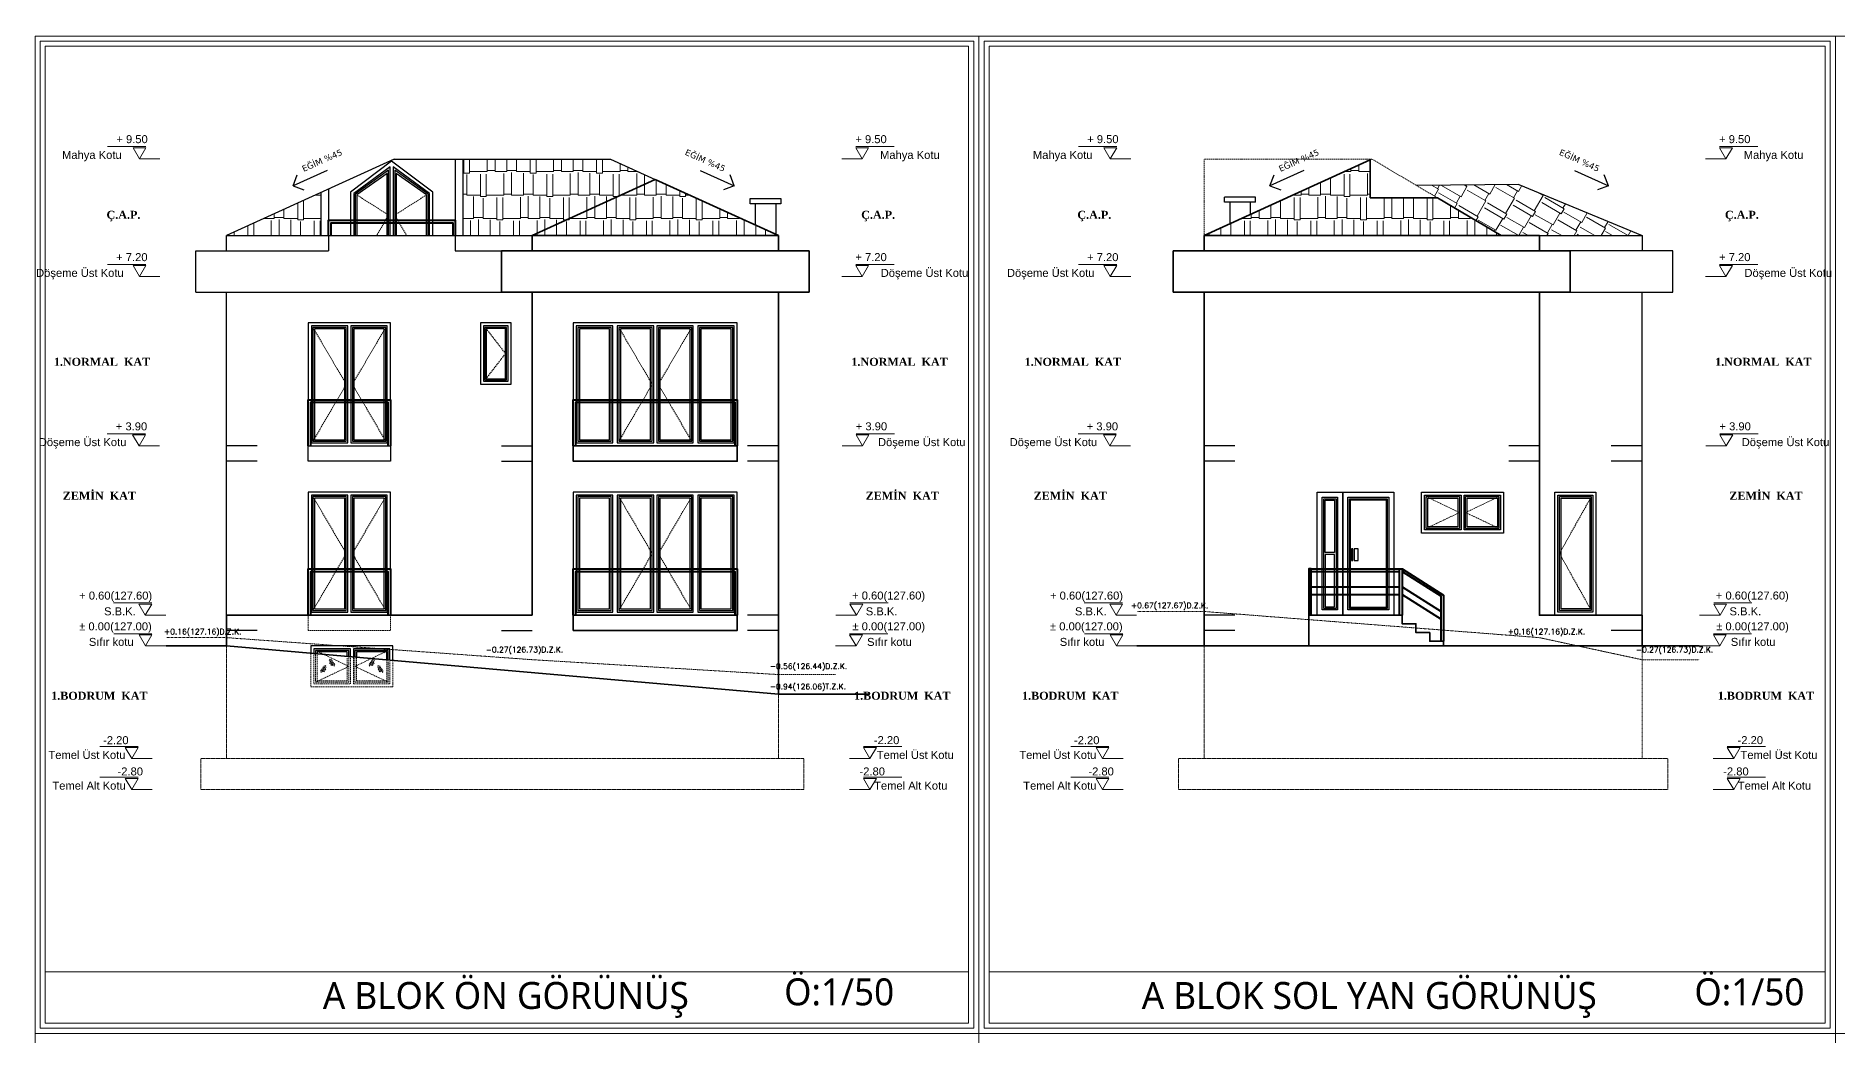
# Model space of a CAD drawing. Header units: millimetres. Extents: x 14753 to 45183, y 5640 to 19518.
# Drawn here: x 30162 to 33676, y 17563 to 19513 of the extents above; entities that cross this region are included whole.
import ezdxf

# ---------------------------------------------------------------- set-up
doc = ezdxf.new("R2010")
doc.units = ezdxf.units.MM
for name, pattern in [('ACAD_ISO02W100', [15, 12, -3]), ('DASHDOT2', [0.5, 0.25, -0.125, 0, -0.125]), ('DASHED2', [0.375, 0.25, -0.125]), ('HIDDEN', [0.375, 0.25, -0.125])]:
    doc.linetypes.add(name, pattern=pattern)
for name, color, linetype, lineweight in [('A Antet', 35, 'Continuous', 18), ('CERCEVE', 66, 'Continuous', 0), ('Görüneyen', 250, 'HIDDEN', 0), ('k görünüşön', 65, 'Continuous', 35), ('k ic olcu', 254, 'Continuous', 18), ('k kot', 31, 'Continuous', 20), ('k pencere', 4, 'Continuous', 25), ('k tarama', 252, 'Continuous', 9), ('kesiklii çizgi', 244, 'ACAD_ISO02W100', 5), ('korkuluk', 6, 'Continuous', 40), ('YAZI', 1, 'Continuous', 0)]:
    doc.layers.add(name, color=color, linetype=linetype, lineweight=lineweight)
doc.layers.add('pencere', color=2, linetype='Continuous')
doc.layers.add('YAzı', color=7, linetype='Continuous')
doc.styles.add('OLCU', font='romans.shx')
doc.styles.get("Standard").update_dxf_attribs({"font": 'arial.ttf'})

# ---------------------------------------------------------------- blocks, each defined once
blk = doc.blocks.new('kot1')
for p, q in [((578801, 90015.5), (578761, 90015.5)), ((578788.5, 90039.1), (578863, 90039.1))]:
    blk.add_line(p, q)
blk.add_lwpolyline([(578813.5, 90037.1), (578788.5, 90037.1), (578801, 90015.5)], close=True)
blk = doc.blocks.new('H')
at = {"layer": 'YAZI', "xscale": -1}
for p in [(971405.6, 4462718.1), (971405.6, 4462488.2), (971404.9, 4462158.2), (971417, 4461828.2), (971417.6, 4461768.2), (971390.5, 4461548.2), (971390.5, 4461488.2)]:
    blk.add_blockref('kot1', p, dxfattribs=at)
at = {"layer": 'YAZI'}
for s, p in [('+ 9.50', (392559.6, 4552764, 574.2)), ('Mahya Kotu', (392453.7, 4552733.3, 574.2)), ('+ 7.20', (392559.3, 4552533.9, 574.2)), ('Döşeme Üst Kotu', (392403.1, 4552503.2, 574.2)), ('+ 3.90', (392558.6, 4552203.9, 574.2)), ('Döşeme Üst Kotu', (392408.4, 4552173.2, 574.2)), ('+ 0.60(127.60)', (392487.1, 4551873.9, 574.2)), ('S.B.K.', (392535.7, 4551843.2, 574.2)), ('± 0.00(127.00)', (392487.1, 4551813.9, 574.2)), ('Sıfır kotu', (392506.1, 4551783.6, 574.2)), ('Temel Üst Kotu', (392427.2, 4551563.2, 574.2)), ('-2.20', (392533.8, 4551591.9, 574.2)), ('-2.80', (392561.9, 4551531, 459.4)), ('Temel Alt Kotu', (392434.9, 4551503.3, 459.4))]:
    blk.add_text(s, height=15.6, dxfattribs=at).set_placement(p)
at = {"layer": 'YAZI', "char_height": 15.6, "width": 230.85, "attachment_point": 2}
for s, insert in [('{\\fTimes New Roman|b1|i0|c162|p18;Ç.A.P.}', (392573.5, 4552632.1, 0)), ('{\\fTimes New Roman|b1|i0|c162|p18;1.NORMAL  KAT}', (392531.7, 4552345.4, 0)), ('{\\fTimes New Roman|b1|i0|c162|p18;ZEMİN  KAT}', (392526.5, 4552084.3, 0)), ('{\\fTimes New Roman|b1|i0|c162|p18;1.BODRUM  KAT}', (392526.5, 4551694.2, 0))]:
    blk.add_mtext(s, dxfattribs=dict(at, insert=insert))
blk = doc.blocks.new('KOT11')
at = {"layer": 'YAZI'}
for p in [(-188397.4, 4462717.3), (-188397.5, 4462487.4), (-188396.8, 4462157.4), (-188408.9, 4461827.4), (-188409.5, 4461767.4), (-188382.3, 4461547.4), (-188382.3, 4461487.4)]:
    blk.add_blockref('kot1', p, dxfattribs=at)
for s, p in [('+ 9.50', (390390.1, 4552763.2, 574.2)), ('Mahya Kotu', (390438.3, 4552732.5, 574.2)), ('+ 7.20', (390390.2, 4552533.2, 574.2)), ('Döşeme Üst Kotu', (390439.6, 4552502.4, 574.2)), ('+ 3.90', (390390.9, 4552203.2, 574.2)), ('Döşeme Üst Kotu', (390434.3, 4552172.4, 574.2)), ('+ 0.60(127.60)', (390383.8, 4551873.2, 574.2)), ('S.B.K.', (390410.5, 4551842.4, 574.2)), ('± 0.00(127.00)', (390384.5, 4551813.2, 574.2)), ('Sıfır kotu', (390413, 4551782.8, 574.2)), ('-2.20', (390426.2, 4551591.2, 574.2)), ('Temel Üst Kotu', (390431.9, 4551562.4, 574.2)), ('-2.80', (390398.2, 4551530.2, 459.4)), ('Temel Alt Kotu', (390426.7, 4551502.5, 459.4))]:
    blk.add_text(s, height=15.6, dxfattribs=at).set_placement(p)
at = {"layer": 'YAZI', "char_height": 15.6, "width": 230.85, "attachment_point": 2}
for s, insert in [('{\\fTimes New Roman|b1|i0|c162|p18;Ç.A.P.}', (390434.6, 4552631.3, 0)), ('{\\fTimes New Roman|b1|i0|c162|p18;1.NORMAL  KAT}', (390476.4, 4552344.6, 0)), ('{\\fTimes New Roman|b1|i0|c162|p18;ZEMİN  KAT}', (390481.6, 4552083.5, 0)), ('{\\fTimes New Roman|b1|i0|c162|p18;1.BODRUM  KAT}', (390481.6, 4551693.4, 0))]:
    blk.add_mtext(s, dxfattribs=dict(at, insert=insert))

msp = doc.modelspace()

# ---------------------------------------------------------------- hatches: boundary and pattern name
at = {"layer": 'k tarama'}
h = msp.add_hatch(dxfattribs=at)
h.set_pattern_fill('AR-RSHKE', color=256, scale=0.15)
h.paths.add_polyline_path([(30717.7, 19207.5), (30533.7, 19123.4), (30717.7, 19123.4)])
h.paths.add_polyline_path([(31369.7, 19233), (31282.7, 19272.8), (30994.7, 19272.8), (30994.7, 19123.4), (31129.7, 19123.4)])
h.paths.add_polyline_path([(31369.7, 19233), (31129.7, 19123.4), (31609.7, 19123.4)])
h = msp.add_hatch(dxfattribs=at)
h.set_pattern_fill('AR-RSHKE', color=256, scale=0.15)
h.paths.add_polyline_path([(32894.8, 19196.9), (32763.8, 19196.9), (32763.8, 19271.4), (32439.8, 19123.4), (33018.8, 19123.4)])
h = msp.add_hatch(dxfattribs=at)
h.set_pattern_fill('AR-RSHKE', color=256, scale=0.15, angle=60)
h.paths.add_polyline_path([(33093.8, 19123.4), (33293.8, 19123.4), (33053.8, 19223.4), (32853.8, 19221.2), (32894.8, 19196.9), (33018.8, 19123.4)])

# ---------------------------------------------------------------- linework, layer by layer
at = {"layer": 'CERCEVE'}
for p, q in [((30180.3, 17687.6), (31980.7, 17687.6)), ((32020.7, 17687.6), (33650.8, 17687.6))]:
    msp.add_line(p, q, dxfattribs=at)
for points in [[(30160.3, 17567.6), (32000.7, 17567.6), (32000.7, 19512.6), (30160.3, 19512.6)], [(30170.3, 17577.6), (31990.7, 17577.6), (31990.7, 19502.6), (30170.3, 19502.6)], [(32000.7, 17567.6), (33670.8, 17567.6), (33670.8, 19512.6), (32000.7, 19512.6)], [(32010.7, 17577.6), (33660.8, 17577.6), (33660.8, 19502.6), (32010.7, 19502.6)], [(33670.8, 17567.6), (35581.7, 17567.6), (35581.7, 19512.6), (33670.8, 19512.6)], [(30180.3, 17587.6), (31980.7, 17587.6), (31980.7, 19492.6), (30180.3, 19492.6)], [(32020.7, 17587.6), (33650.8, 17587.6), (33650.8, 19492.6), (32020.7, 19492.6)], [(30160.3, 15622.6), (32000.7, 15622.6), (32000.7, 17567.6), (30160.3, 17567.6)], [(32000.7, 15622.6), (33670.8, 15622.6), (33670.8, 17567.6), (32000.7, 17567.6)], [(33670.8, 15622.6), (35581.7, 15622.6), (35581.7, 17567.6), (33670.8, 17567.6)]]:
    msp.add_lwpolyline(points, close=True, dxfattribs=at)
at = {"layer": 'Görüneyen', "ltscale": 10}
for p, q in [((32439.8, 19123.4), (32439.8, 19272.8)), ((32766.8, 19272.8), (32439.8, 19272.8)), ((32766.8, 19272.8), (32894.8, 19196.9)), ((30787.7, 19202.8), (30849.7, 19163.4)), ((30923.7, 19202.8), (30861.7, 19163.4)), ((30849.7, 19163.4), (30826.2, 19123.4)), ((30861.7, 19163.4), (30885.1, 19123.4)), ((30702.2, 18944.4), (30767.2, 18833.4)), ((30844.2, 18944.4), (30779.2, 18833.4)), ((31039.7, 18942.4), (31077.7, 18893.4)), ((31298.7, 18944.4), (31363.7, 18833.4)), ((31440.7, 18944.4), (31375.7, 18833.4)), ((31077.7, 18893.4), (31039.7, 18844.4)), ((30767.2, 18833.4), (30702.2, 18722.4)), ((30779.2, 18833.4), (30844.2, 18722.4)), ((31363.7, 18833.4), (31298.7, 18722.4)), ((31375.7, 18833.4), (31440.7, 18722.4)), ((30702.2, 18614.4), (30767.2, 18503.4)), ((30844.2, 18614.4), (30779.2, 18503.4)), ((31298.7, 18614.4), (31363.7, 18503.4)), ((31440.7, 18614.4), (31375.7, 18503.4)), ((32872.8, 18614.4), (32937.8, 18583.4)), ((33014.8, 18614.4), (32949.8, 18583.4)), ((33194.8, 18614.4), (33132.8, 18503.4)), ((32937.8, 18583.4), (32872.8, 18552.4)), ((32949.8, 18583.4), (33014.8, 18552.4)), ((30767.2, 18503.4), (30702.2, 18392.4)), ((30779.2, 18503.4), (30844.2, 18392.4)), ((31363.7, 18503.4), (31298.7, 18392.4)), ((31375.7, 18503.4), (31440.7, 18392.4)), ((33132.8, 18503.4), (33194.8, 18392.4)), ((30707.2, 18314.4), (30772.2, 18283.4)), ((30849.2, 18314.4), (30784.2, 18283.4)), ((30772.2, 18283.4), (30707.2, 18252.4)), ((30717.2, 18274.3), (30724.6, 18284.7)), ((30717.5, 18271.4), (30727.4, 18285.2)), ((30720.8, 18272.5), (30728, 18282.5)), ((30723.5, 18272.8), (30727.5, 18278.4)), ((30741.1, 18284.9), (30734, 18294.9)), ((30738.5, 18285.2), (30734.5, 18290.7)), ((30744.4, 18283.7), (30734.6, 18297.5)), ((30744.8, 18286.7), (30737.3, 18297)), ((30784.2, 18283.4), (30849.2, 18252.4)), ((30811.6, 18286.7), (30819, 18297)), ((30811.9, 18283.7), (30821.8, 18297.5)), ((30815.2, 18284.9), (30822.4, 18294.9)), ((30817.9, 18285.2), (30821.8, 18290.7)), ((30835.5, 18272.5), (30828.3, 18282.5)), ((30838.8, 18271.4), (30828.9, 18285.2)), ((30832.8, 18272.8), (30828.9, 18278.4)), ((30839.1, 18274.3), (30831.7, 18284.7))]:
    msp.add_line(p, q, dxfattribs=at)
at = {"layer": 'Görüneyen'}
msp.add_line((32766.8, 19272.8), (32763.8, 19271.4), dxfattribs=at)
at = {"layer": 'Görüneyen', "ltscale": 10}
msp.add_lwpolyline([(30693.2, 18383.4), (30853.2, 18383.4), (30853.2, 18353.4), (30693.2, 18353.4)], close=True, dxfattribs=at)
for points in [[(30698.2, 18307), (30698.2, 18243.4), (30858.2, 18243.4), (30858.2, 18293)], [(30704.2, 18306.5), (30704.2, 18249.4), (30775.2, 18249.4), (30775.2, 18300.3)], [(30707.2, 18306.2), (30707.2, 18252.4), (30772.2, 18252.4), (30772.2, 18300.6)], [(30710.2, 18306), (30710.2, 18255.4), (30769.2, 18255.4), (30769.2, 18300.8)], [(30781.2, 18299.8), (30781.2, 18249.4), (30852.2, 18249.4), (30852.2, 18293.6)], [(30784.2, 18299.5), (30784.2, 18252.4), (30849.2, 18252.4), (30849.2, 18293.8)], [(30787.2, 18299.2), (30787.2, 18255.4), (30846.2, 18255.4), (30846.2, 18294.1)]]:
    msp.add_lwpolyline(points, dxfattribs=at)
at = {"layer": 'k görünüşön'}
for p, q in [((32763.8, 19271.4), (32439.8, 19123.4)), ((32763.8, 19196.9), (32763.8, 19271.4)), ((31369.7, 19233), (31129.7, 19123.4)), ((31369.7, 19233), (31609.7, 19123.4)), ((32763.8, 19196.9), (32894.8, 19196.9)), ((32894.8, 19196.9), (33018.8, 19123.4)), ((31129.7, 19123.4), (31609.7, 19123.4)), ((31129.7, 19093.4), (31129.7, 19123.4)), ((31609.7, 19093.4), (31609.7, 19123.4)), ((32439.8, 19093.4), (32439.8, 19123.4)), ((33093.8, 19123.4), (32439.8, 19123.4)), ((33093.8, 19093.4), (33093.8, 19123.4)), ((31069.7, 19093.4), (31669.7, 19093.4)), ((31069.7, 19013.4), (31069.7, 19093.4)), ((31669.7, 19013.4), (31669.7, 19093.4)), ((33153.8, 19093.4), (32379.8, 19093.4)), ((32379.8, 19013.4), (32379.8, 19093.4)), ((33153.8, 19013.4), (33153.8, 19093.4)), ((31069.7, 19013.4), (31669.7, 19013.4)), ((31129.7, 19013.4), (31129.7, 18383.4)), ((31609.7, 18229.4), (31609.7, 19013.4)), ((33153.8, 19013.4), (32379.8, 19013.4)), ((32439.8, 18323.4), (32439.8, 19013.4)), ((30533.7, 18323.4), (30533.7, 18383.4)), ((30533.7, 18383.4), (31129.7, 18383.4)), ((32309, 18323.4), (33405.3, 18323.4))]:
    msp.add_line(p, q, dxfattribs=at)
for points in [[(33093.8, 19013.4), (33093.8, 18383.1), (33293.8, 18383.1), (33293.8, 18323.4)], [(32643.8, 18323.4), (32643.8, 18383.4), (32825.8, 18383.4), (32825.8, 18366.4), (32852.8, 18366.4), (32852.8, 18349.4), (32879.8, 18349.4), (32879.8, 18332.4), (32906.8, 18332.4), (32906.8, 18323.4)], [(31785.9, 18229.4), (31609.7, 18229.4), (30533.7, 18323.4), (30415.9, 18323.4)]]:
    msp.add_lwpolyline(points, dxfattribs=at)
for points in [[(31209.7, 18713.4), (31529.7, 18713.4), (31529.7, 18683.4), (31209.7, 18683.4)], [(31209.7, 18383.4), (31529.7, 18383.4), (31529.7, 18353.4), (31209.7, 18353.4)]]:
    msp.add_lwpolyline(points, close=True, dxfattribs=at)
at = {"layer": 'k pencere'}
for p, q in [((30860.7, 19272.8), (30533.7, 19123.4)), ((30860.7, 19272.8), (31282.7, 19272.8)), ((30979.7, 19272.8), (30979.7, 19093.4)), ((30994.7, 19272.8), (30994.7, 19123.4)), ((31282.7, 19272.8), (31369.7, 19233)), ((30729.9, 19250.2), (30663.7, 19220.8)), ((30663.7, 19220.8), (30671.7, 19241.9)), ((30663.7, 19220.8), (30684.8, 19212.5)), ((31457.5, 19250.2), (31523.6, 19220.8)), ((31523.6, 19220.8), (31502.6, 19212.5)), ((31523.6, 19220.8), (31515.7, 19241.9)), ((32634.4, 19250.2), (32568.2, 19220.8)), ((32568.2, 19220.8), (32576.2, 19241.9)), ((32568.2, 19220.8), (32589.3, 19212.5)), ((33053.8, 19223.4), (32853.8, 19221.2)), ((33053.8, 19223.4), (33293.8, 19123.4)), ((33162, 19250.2), (33228.1, 19220.8)), ((33228.1, 19220.8), (33207.1, 19212.5)), ((33228.1, 19220.8), (33220.2, 19241.9)), ((30717.7, 19207.5), (30717.7, 19123.4)), ((30732.7, 19214.3), (30732.7, 19093.4)), ((31564.7, 19185.7), (31564.7, 19143.9)), ((31604.7, 19185.7), (31604.7, 19125.7)), ((32539.8, 19198.4), (32479.8, 19198.4)), ((32479.8, 19188.4), (32479.8, 19198.4)), ((32539.8, 19188.4), (32479.8, 19188.4)), ((32489.8, 19188.4), (32489.8, 19146.2)), ((32529.8, 19188.4), (32529.8, 19164.5)), ((32539.8, 19188.4), (32539.8, 19198.4)), ((30533.7, 19093.4), (30533.7, 19123.4)), ((30533.7, 19123.4), (31129.7, 19123.4)), ((30473.7, 19093.4), (30732.7, 19093.4)), ((30473.7, 19013.4), (30473.7, 19093.4)), ((30979.7, 19093.4), (31069.7, 19093.4)), ((30473.7, 19013.4), (31069.7, 19013.4)), ((30533.7, 18383.4), (30533.7, 19013.4))]:
    msp.add_line(p, q, dxfattribs=at)
at = {"layer": 'k pencere', "ltscale": 1.5}
for p, q in [((30593.7, 18713.4), (30533.7, 18713.4)), ((31069.7, 18713.4), (31129.7, 18713.4)), ((31609.7, 18713.4), (31549.7, 18713.4)), ((32499.8, 18713.4), (32439.8, 18713.4)), ((33093.8, 18713.4), (33033.8, 18713.4)), ((33293.8, 18713.4), (33233.8, 18713.4)), ((30593.7, 18683.4), (30533.7, 18683.4)), ((31069.7, 18683.4), (31129.7, 18683.4)), ((31609.7, 18683.4), (31549.7, 18683.4)), ((32499.8, 18683.4), (32439.8, 18683.4)), ((33093.8, 18683.4), (33033.8, 18683.4)), ((33293.8, 18683.4), (33233.8, 18683.4)), ((30593.7, 18383.4), (30533.7, 18383.4)), ((31069.7, 18383.4), (31129.7, 18383.4)), ((31609.7, 18383.4), (31549.7, 18383.4)), ((32499.8, 18383.4), (32439.8, 18383.4)), ((33293.8, 18383.4), (33233.8, 18383.4)), ((30593.7, 18353.4), (30533.7, 18353.4)), ((31069.7, 18353.4), (31129.7, 18353.4)), ((31609.7, 18353.4), (31549.7, 18353.4)), ((32499.8, 18353.4), (32439.8, 18353.4)), ((33293.8, 18353.4), (33233.8, 18353.4))]:
    msp.add_line(p, q, dxfattribs=at)
at = {"layer": 'k pencere'}
for points in [[(31614.7, 19185.7), (31554.7, 19185.7), (31554.7, 19195.7), (31614.7, 19195.7)], [(30693.2, 18713.4), (30853.2, 18713.4), (30853.2, 18683.4), (30693.2, 18683.4)]]:
    msp.add_lwpolyline(points, close=True, dxfattribs=at)
for points in [[(33093.8, 19123.4), (33293.8, 19123.4), (33293.8, 19093.4)], [(33153.8, 19013.4), (33353.8, 19013.4), (33353.8, 19093.4), (33153.8, 19093.4)], [(33293.8, 18383.4), (33293.8, 19013.4)]]:
    msp.add_lwpolyline(points, dxfattribs=at)
at = {"layer": 'kesiklii çizgi', "color": 4, "linetype": 'DASHED2'}
for p, q in [((30533.7, 18103.4), (30533.7, 18323.4)), ((32439.8, 18103.4), (32439.8, 18323.4)), ((31609.7, 18103.4), (31609.7, 18229.4)), ((30483.7, 18103.4), (31659.7, 18103.4)), ((30483.7, 18043.4), (30483.7, 18103.4)), ((31659.7, 18043.4), (31659.7, 18103.4)), ((33343.8, 18103.4), (32389.8, 18103.4)), ((32389.8, 18043.4), (32389.8, 18103.4)), ((33343.8, 18043.4), (33343.8, 18103.4)), ((30483.7, 18043.4), (31659.7, 18043.4)), ((33343.8, 18043.4), (32389.8, 18043.4))]:
    msp.add_line(p, q, dxfattribs=at)
at = {"layer": 'kesiklii çizgi', "color": 251, "linetype": 'DASHDOT2'}
for points in [[(33405.3, 18296.4), (33293.8, 18296.4), (33093.8, 18339.4), (32439.8, 18390.4), (32309, 18390.4)], [(30415.9, 18339.4), (30533.7, 18339.4), (31129.7, 18296.4), (31609.7, 18267.4), (31721.2, 18267.4)]]:
    msp.add_lwpolyline(points, dxfattribs=at)
at = {"layer": 'kesiklii çizgi', "color": 4, "linetype": 'DASHDOT2'}
msp.add_lwpolyline([(33293.8, 18323.4), (33293.8, 18103.4)], dxfattribs=at)
at = {"layer": 'korkuluk'}
for p, q in [((32648.8, 18473.4), (32820.8, 18473.4)), ((32648.8, 18468.4), (32820.8, 18468.4)), ((32825.8, 18473.4), (32906.8, 18422.4)), ((32825.8, 18468.4), (32901.8, 18420.5)), ((32648.8, 18438.7), (32820.8, 18438.7)), ((32648.8, 18423.7), (32820.8, 18423.7)), ((32825.8, 18438.4), (32901.8, 18390.5)), ((32825.8, 18423.4), (32901.8, 18375.5))]:
    msp.add_line(p, q, dxfattribs=at)
for points in [[(30732.7, 19123.4), (30732.7, 19153.4), (30979.7, 19153.4), (30979.7, 19123.4)], [(30737.7, 19123.4), (30737.7, 19148.4), (30974.7, 19148.4), (30974.7, 19123.4)], [(30693.2, 18713.4), (30693.2, 18803.4), (30853.2, 18803.4), (30853.2, 18713.4)], [(30698.2, 18713.4), (30698.2, 18798.4), (30848.2, 18798.4), (30848.2, 18713.4)], [(31209.7, 18713.4), (31209.7, 18803.4), (31529.7, 18803.4), (31529.7, 18713.4)], [(31214.7, 18713.4), (31214.7, 18798.4), (31524.7, 18798.4), (31524.7, 18713.4)], [(30693.2, 18383.4), (30693.2, 18473.4), (30853.2, 18473.4), (30853.2, 18383.4)], [(30698.2, 18383.4), (30698.2, 18468.4), (30848.2, 18468.4), (30848.2, 18383.4)], [(31209.7, 18383.4), (31209.7, 18473.4), (31529.7, 18473.4), (31529.7, 18383.4)], [(31214.7, 18383.4), (31214.7, 18468.4), (31524.7, 18468.4), (31524.7, 18383.4)], [(32648.8, 18383.4), (32648.8, 18473.4), (32643.8, 18473.4), (32643.8, 18383.4)], [(32820.8, 18383.4), (32820.8, 18473.4), (32825.8, 18473.4), (32825.8, 18383.4)], [(32901.8, 18332.4), (32901.8, 18420.5)], [(32906.8, 18422.4), (32906.8, 18332.4)]]:
    msp.add_lwpolyline(points, dxfattribs=at)
at = {"layer": 'pencere', "color": 128, "true_color": 0x004d39}
for points in [[(30855.7, 19268.4), (30775.7, 19208.2), (30775.7, 19123.4)], [(30852.7, 19123.4), (30852.7, 19257.8), (30781.7, 19205.5), (30781.7, 19123.4)], [(30935.7, 19123.4), (30935.7, 19208.2), (30855.7, 19268.4)], [(30929.7, 19123.4), (30929.7, 19205.5), (30858.7, 19257.8), (30858.7, 19123.4)], [(30849.7, 19123.4), (30849.7, 19251.2), (30784.7, 19204.2), (30784.7, 19123.4)], [(30846.7, 19123.4), (30846.7, 19244.5), (30787.7, 19202.8), (30787.7, 19123.4)], [(30926.7, 19123.4), (30926.7, 19204.2), (30861.7, 19251.2), (30861.7, 19123.4)], [(30923.7, 19123.4), (30923.7, 19202.8), (30864.7, 19244.5), (30864.7, 19123.4)], [(30858.2, 18295), (30858.2, 18323.4), (30698.2, 18323.4), (30698.2, 18309)], [(30775.2, 18302.3), (30775.2, 18317.4), (30704.2, 18317.4), (30704.2, 18308.5)], [(30772.2, 18302.6), (30772.2, 18314.4), (30707.2, 18314.4), (30707.2, 18308.2)], [(30769.2, 18302.8), (30769.2, 18311.4), (30710.2, 18311.4), (30710.2, 18308)], [(30852.2, 18295.6), (30852.2, 18317.4), (30781.2, 18317.4), (30781.2, 18301.8)], [(30849.2, 18295.8), (30849.2, 18314.4), (30784.2, 18314.4), (30784.2, 18301.5)], [(30846.2, 18296.1), (30846.2, 18311.4), (30787.2, 18311.4), (30787.2, 18301.2)]]:
    msp.add_lwpolyline(points, dxfattribs=at)
for points in [[(30693.2, 18713.4), (30853.2, 18713.4), (30853.2, 18953.4), (30693.2, 18953.4)], [(30770.2, 18947.4), (30699.2, 18947.4), (30699.2, 18719.4), (30770.2, 18719.4)], [(30767.2, 18944.4), (30702.2, 18944.4), (30702.2, 18722.4), (30767.2, 18722.4)], [(30764.2, 18941.4), (30705.2, 18941.4), (30705.2, 18725.4), (30764.2, 18725.4)], [(30776.2, 18947.4), (30776.2, 18719.4), (30847.2, 18719.4), (30847.2, 18947.4)], [(30779.2, 18944.4), (30779.2, 18722.4), (30844.2, 18722.4), (30844.2, 18944.4)], [(30782.2, 18941.4), (30782.2, 18725.4), (30841.2, 18725.4), (30841.2, 18941.4)], [(31028.7, 18833.4), (31088.7, 18833.4), (31088.7, 18953.4), (31028.7, 18953.4)], [(31034.7, 18839.4), (31082.7, 18839.4), (31082.7, 18947.4), (31034.7, 18947.4)], [(31037.7, 18842.4), (31079.7, 18842.4), (31079.7, 18944.4), (31037.7, 18944.4)], [(31039.7, 18844.4), (31077.7, 18844.4), (31077.7, 18942.4), (31039.7, 18942.4)], [(31209.7, 18713.4), (31529.7, 18713.4), (31529.7, 18953.4), (31209.7, 18953.4)], [(31286.7, 18947.4), (31215.7, 18947.4), (31215.7, 18719.4), (31286.7, 18719.4)], [(31283.7, 18944.4), (31218.7, 18944.4), (31218.7, 18722.4), (31283.7, 18722.4)], [(31280.7, 18941.4), (31221.7, 18941.4), (31221.7, 18725.4), (31280.7, 18725.4)], [(31366.7, 18947.4), (31295.7, 18947.4), (31295.7, 18719.4), (31366.7, 18719.4)], [(31363.7, 18944.4), (31298.7, 18944.4), (31298.7, 18722.4), (31363.7, 18722.4)], [(31360.7, 18941.4), (31301.7, 18941.4), (31301.7, 18725.4), (31360.7, 18725.4)], [(31372.7, 18947.4), (31372.7, 18719.4), (31443.7, 18719.4), (31443.7, 18947.4)], [(31375.7, 18944.4), (31375.7, 18722.4), (31440.7, 18722.4), (31440.7, 18944.4)], [(31378.7, 18941.4), (31378.7, 18725.4), (31437.7, 18725.4), (31437.7, 18941.4)], [(31452.7, 18947.4), (31452.7, 18719.4), (31523.7, 18719.4), (31523.7, 18947.4)], [(31455.7, 18944.4), (31455.7, 18722.4), (31520.7, 18722.4), (31520.7, 18944.4)], [(31458.7, 18941.4), (31458.7, 18725.4), (31517.7, 18725.4), (31517.7, 18941.4)], [(30693.2, 18383.4), (30853.2, 18383.4), (30853.2, 18623.4), (30693.2, 18623.4)], [(31209.7, 18383.4), (31529.7, 18383.4), (31529.7, 18623.4), (31209.7, 18623.4)], [(32710.1, 18383.4), (32660.1, 18383.4), (32660.1, 18623.4), (32710.1, 18623.4)], [(32810.1, 18383.4), (32710.1, 18383.4), (32710.1, 18623.4), (32810.1, 18623.4)], [(33023.8, 18543.4), (32863.8, 18543.4), (32863.8, 18623.4), (33023.8, 18623.4)], [(33203.8, 18383.4), (33123.8, 18383.4), (33123.8, 18623.4), (33203.8, 18623.4)], [(30770.2, 18617.4), (30699.2, 18617.4), (30699.2, 18389.4), (30770.2, 18389.4)], [(30767.2, 18614.4), (30702.2, 18614.4), (30702.2, 18392.4), (30767.2, 18392.4)], [(30764.2, 18611.4), (30705.2, 18611.4), (30705.2, 18395.4), (30764.2, 18395.4)], [(30776.2, 18617.4), (30776.2, 18389.4), (30847.2, 18389.4), (30847.2, 18617.4)], [(30779.2, 18614.4), (30779.2, 18392.4), (30844.2, 18392.4), (30844.2, 18614.4)], [(30782.2, 18611.4), (30782.2, 18395.4), (30841.2, 18395.4), (30841.2, 18611.4)], [(31286.7, 18617.4), (31215.7, 18617.4), (31215.7, 18389.4), (31286.7, 18389.4)], [(31283.7, 18614.4), (31218.7, 18614.4), (31218.7, 18392.4), (31283.7, 18392.4)], [(31280.7, 18611.4), (31221.7, 18611.4), (31221.7, 18395.4), (31280.7, 18395.4)], [(31366.7, 18617.4), (31295.7, 18617.4), (31295.7, 18389.4), (31366.7, 18389.4)], [(31363.7, 18614.4), (31298.7, 18614.4), (31298.7, 18392.4), (31363.7, 18392.4)], [(31360.7, 18611.4), (31301.7, 18611.4), (31301.7, 18395.4), (31360.7, 18395.4)], [(31372.7, 18617.4), (31372.7, 18389.4), (31443.7, 18389.4), (31443.7, 18617.4)], [(31375.7, 18614.4), (31375.7, 18392.4), (31440.7, 18392.4), (31440.7, 18614.4)], [(31378.7, 18611.4), (31378.7, 18395.4), (31437.7, 18395.4), (31437.7, 18611.4)], [(31452.7, 18617.4), (31452.7, 18389.4), (31523.7, 18389.4), (31523.7, 18617.4)], [(31455.7, 18614.4), (31455.7, 18392.4), (31520.7, 18392.4), (31520.7, 18614.4)], [(31458.7, 18611.4), (31458.7, 18395.4), (31517.7, 18395.4), (31517.7, 18611.4)], [(32700.1, 18393.4), (32670.1, 18393.4), (32670.1, 18613.4), (32700.1, 18613.4)], [(32697.1, 18396.4), (32673.1, 18396.4), (32673.1, 18610.4), (32697.1, 18610.4)], [(32694.1, 18505.4), (32676.1, 18505.4), (32676.1, 18607.4), (32694.1, 18607.4)], [(32800.1, 18393.4), (32720.1, 18393.4), (32720.1, 18613.4), (32800.1, 18613.4)], [(32797.1, 18396.4), (32723.1, 18396.4), (32723.1, 18610.4), (32797.1, 18610.4)], [(32795.1, 18398.4), (32725.1, 18398.4), (32725.1, 18608.4), (32795.1, 18608.4)], [(32940.8, 18617.4), (32940.8, 18549.4), (32869.8, 18549.4), (32869.8, 18617.4)], [(32937.8, 18614.4), (32937.8, 18552.4), (32872.8, 18552.4), (32872.8, 18614.4)], [(32934.8, 18611.4), (32934.8, 18555.4), (32875.8, 18555.4), (32875.8, 18611.4)], [(32946.8, 18617.4), (33017.8, 18617.4), (33017.8, 18549.4), (32946.8, 18549.4)], [(32949.8, 18614.4), (33014.8, 18614.4), (33014.8, 18552.4), (32949.8, 18552.4)], [(32952.8, 18611.4), (33011.8, 18611.4), (33011.8, 18555.4), (32952.8, 18555.4)], [(33197.8, 18617.4), (33197.8, 18389.4), (33129.8, 18389.4), (33129.8, 18617.4)], [(33194.8, 18614.4), (33194.8, 18392.4), (33132.8, 18392.4), (33132.8, 18614.4)], [(33191.8, 18611.4), (33191.8, 18395.4), (33135.8, 18395.4), (33135.8, 18611.4)], [(32694.1, 18501.4), (32676.1, 18501.4), (32676.1, 18399.4), (32694.1, 18399.4)], [(32730, 18512.3), (32727.4, 18512.3), (32727.4, 18489.6), (32730, 18489.6)], [(32740.3, 18512.3), (32732.5, 18512.3), (32732.5, 18489.6), (32740.3, 18489.6)]]:
    msp.add_lwpolyline(points, close=True, dxfattribs=at)

# ---------------------------------------------------------------- block references
at = {"layer": 'k ic olcu'}
for name, p in [('H', (-362240.7, -4533460.3)), ('KOT11', (-358630.3, -4533459.5)), ('H', (-360347.7, -4533460.3)), ('KOT11', (-356946.2, -4533459.5))]:
    msp.add_blockref(name, p, dxfattribs=at)

# ---------------------------------------------------------------- texts
at = {"layer": 'A Antet', "color": 53, "char_height": 52.5, "attachment_point": 1}
for s, width, gutter_width, insert in [('{\\fSegoe UI|b0|i0|c162|p34;A BLOK ÖN GÖRÜNÜŞ}', 1034.775, 12.5, (30721.6, 17667.9, -574.2)), ('{\\fSegoe UI|b0|i0|c162|p34;Ö:1/50}', 247.734, 9.38, (31621, 17674.9, -574.2)), ('{\\fSegoe UI|b0|i0|c162|p34;A BLOK SOL YAN GÖRÜNÜŞ}', 1034.775, 12.5, (32318.3, 17667.9, -574.2)), ('{\\fSegoe UI|b0|i0|c162|p34;Ö:1/50}', 247.734, 9.38, (33395.8, 17674.9, -574.2))]:
    msp.add_mtext_dynamic_manual_height_columns(s, width=width, gutter_width=gutter_width, heights=[0], dxfattribs=dict(at, insert=insert))
at = {"layer": 'k kot', "style": 'OLCU'}
for s, p in [('+0.67(127.67)D.Z.K.', (32297.2, 18396.8)), ('+0.16(127.16)D.Z.K.', (30411.9, 18345.8)), ('+0.16(127.16)D.Z.K.', (33031.9, 18345.8)), ('-0.27(126.73)D.Z.K.', (31039.2, 18310.6)), ('-0.27(126.73)D.Z.K.', (33281.7, 18310.6)), ('-0.56(126.44)D.Z.K.', (31593, 18278.3)), ('-0.94(126.06)T.Z.K.', (31593, 18238.6, 0))]:
    msp.add_text(s, height=10.8, dxfattribs=at).set_placement(p)
at = {"layer": 'YAzı', "char_height": 12}
for insert, attachment_point, rotation in [((30761, 19281.4), 9, 23.9625), ((31426.3, 19281.4), 7, 336.0375), ((32665.5, 19281.4), 9, 23.9625), ((33130.8, 19281.4), 7, 336.0375)]:
    msp.add_mtext_dynamic_manual_height_columns('{\\fVerdana|b0|i0|c162|p34;EĞİM %45}', width=153.763, gutter_width=12.5, heights=[0], dxfattribs=dict(at, insert=insert, attachment_point=attachment_point, rotation=rotation))

doc.saveas('drawing.dxf')
